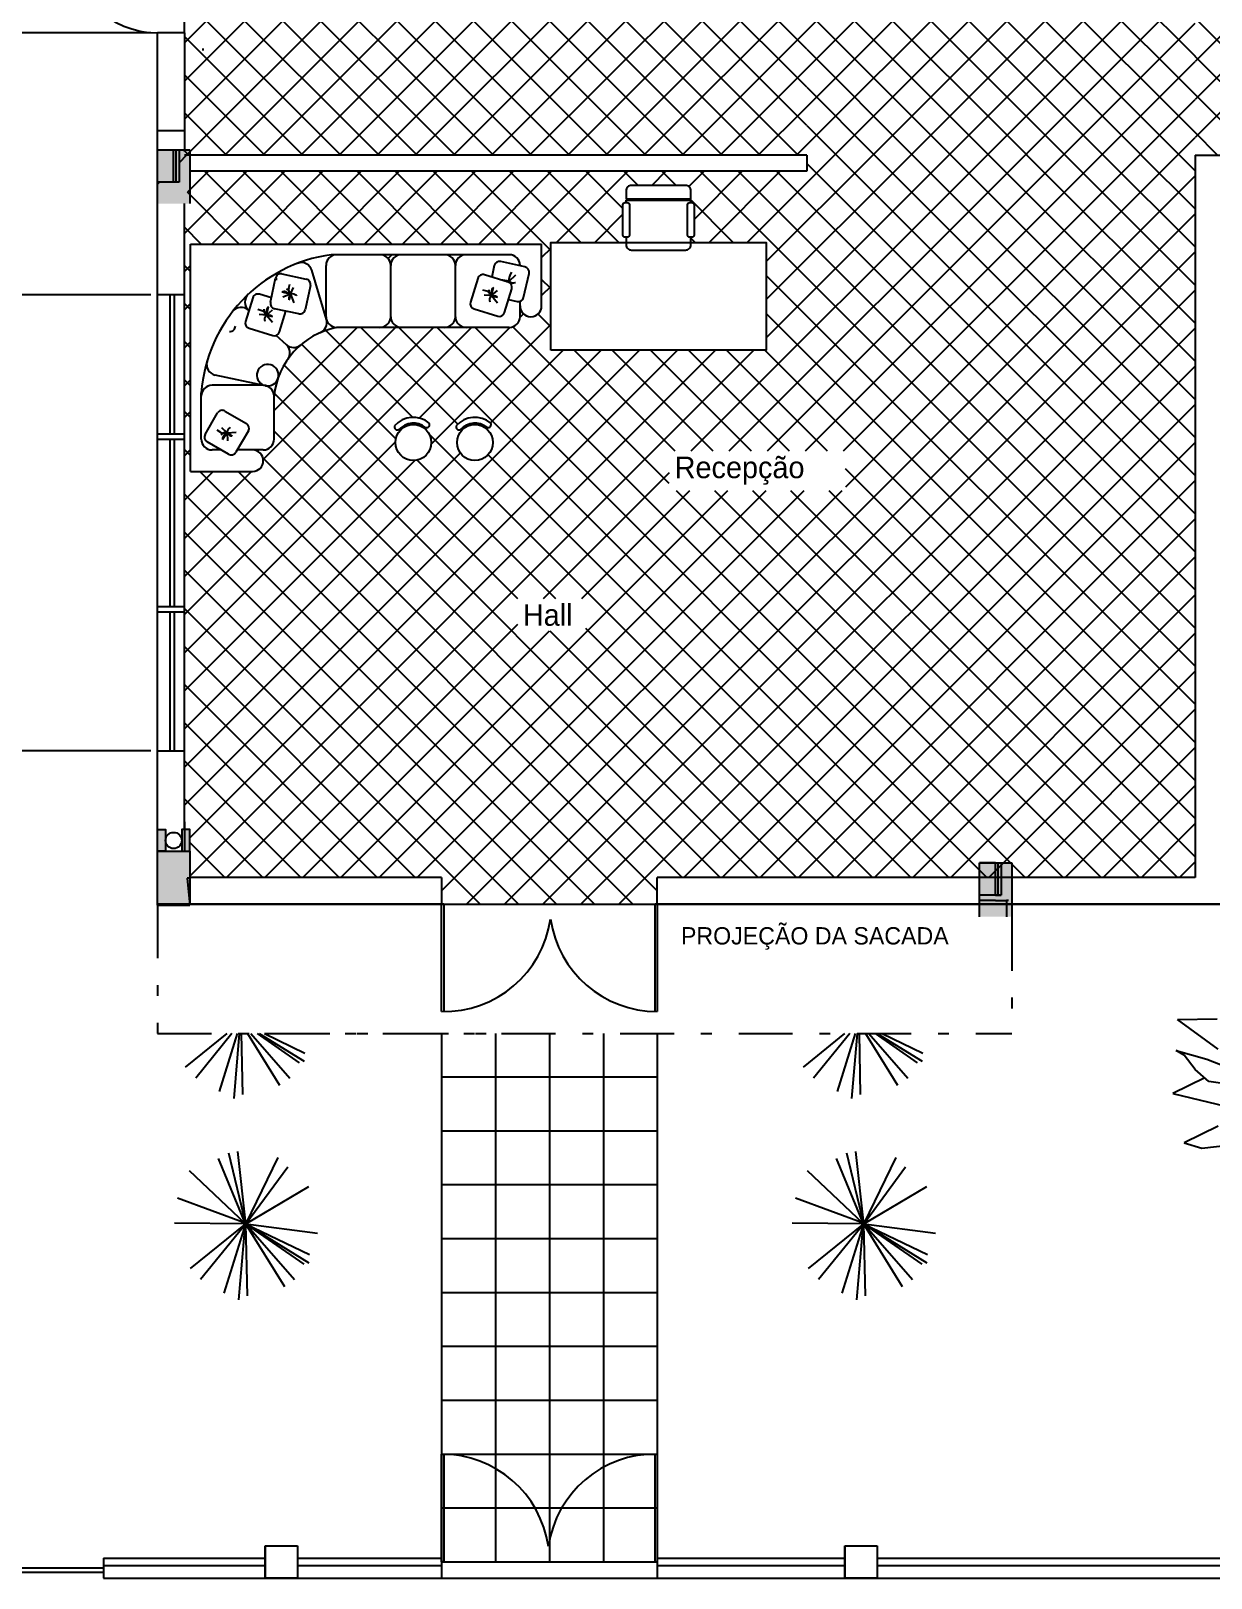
# Model space of a CAD drawing. Header units: millimetres. Extents: x 935 to 1399, y 512 to 900.
# Drawn here: x 1091.01 to 1101.96, y 833.62 to 847.97 of the extents above; entities that cross this region are included whole.
import ezdxf

# ---------------------------------------------------------------- set-up
doc = ezdxf.new("R2010")
doc.units = ezdxf.units.MM
doc.linetypes.add('ACAD_ISO02W100', pattern=[15, 12, -3])
doc.linetypes.add('DASHDOT', pattern=[1, 0.5, -0.25, 0, -0.25])
for name, color, linetype in [('MOBILIARIO', 4, 'Continuous'), ('MOBÍLIA', 1, 'Continuous'), ('projeçao', 7, 'ACAD_ISO02W100'), ('terrenos', 3, 'Continuous'), ('VEGETAÇÃO', 3, 'Continuous')]:
    doc.layers.add(name, color=color, linetype=linetype)
doc.dimstyles.get("Standard").update_dxf_attribs({"dimtxt": 0.18, "dimasz": 0.18, "dimexe": 0.18, "dimexo": 0.0625, "dimgap": 0.09, "dimtad": 0, "dimtih": 1, "dimtoh": 1, "dimdec": 4, "dimzin": 0, "dimdsep": 46, "dimtxsty": 'Standard', "dimcen": 0.09, "dimadec": 0, "dimazin": 0, "dimtfac": 1, "dimtdec": 4, "dimtofl": 0, "dimtmove": 0, "dimatfit": 3, "dimfxl": 0, "dimtolj": 1, "dimtzin": 0, "dimarcsym": 0})
pattern_1 = [(135, (1627.57, 526.6878), (-0.1767767, -0.1767767), []), (225, (1627.57, 526.6878), (0.1767767, -0.1767767), [])]

# ---------------------------------------------------------------- blocks, each defined once
blk = doc.blocks.new('M-1CADE')
for points in [[(0.3, 0.175), (0.3, 0.25, 0.414214), (0.25, 0.3), (-0.25, 0.3, 0.414214), (-0.3, 0.25), (-0.3, 0.175)], [(-0.3, -0.18), (-0.3, -0.25, 0.414214), (-0.25, -0.3), (0.25, -0.3, 0.414214), (0.3, -0.25), (0.3, -0.18)]]:
    blk.add_lwpolyline(points, format="xyb")
for points in [[(-0.3, 0.175), (0.3, 0.175)], [(-0.3, 0.14), (-0.3, 0.163), (0.3, 0.163), (0.3, 0.14)]]:
    blk.add_lwpolyline(points)
for points in [[(-0.33, -0.161), (-0.33, 0.121, -0.414214), (-0.311, 0.14), (-0.289, 0.14, -0.414214), (-0.27, 0.121), (-0.27, -0.161, -0.414214), (-0.289, -0.18), (-0.311, -0.18, -0.414214)], [(0.27, -0.161), (0.27, 0.121, -0.414214), (0.289, 0.14), (0.311, 0.14, -0.414214), (0.33, 0.121), (0.33, -0.161, -0.414214), (0.311, -0.18), (0.289, -0.18, -0.414214)]]:
    blk.add_lwpolyline(points, format="xyb", close=True)
blk = doc.blocks.new('*D86')
at = {"color": 0, "lineweight": -2, "transparency": 16777216}
for p, q in [((1092.125, 848.755), (1089.439, 848.755)), ((1089.619, 848.575), (1089.619, 848.135)), ((1092.125, 847.955), (1089.439, 847.955)), ((1089.619, 847.955), (1089.619, 847.775)), ((1089.619, 847.775), (1089.439, 847.775))]:
    blk.add_line(p, q, dxfattribs=at)
at = {"color": 0, "transparency": 16777216}
for points in [[(1089.589, 848.575), (1089.649, 848.575), (1089.619, 848.755)], [(1089.589, 848.135), (1089.649, 848.135), (1089.619, 847.955)]]:
    blk.add_solid(points, dxfattribs=at)
at = {"layer": 'Defpoints', "color": 0, "transparency": 16777216}
for p in [(1092.188, 848.755), (1089.619, 847.955), (1092.188, 847.955)]:
    blk.add_point(p, dxfattribs=at)
at = {"color": 0, "transparency": 16777216, "insert": (1088.959, 847.775), "char_height": 0.18, "attachment_point": 5}
blk.add_mtext('\\A1;0.8000', dxfattribs=at)
blk = doc.blocks.new('*D87')
at = {"color": 0, "lineweight": -2, "transparency": 16777216}
for p, q in [((1092.125, 847.955), (1089.439, 847.955)), ((1089.619, 847.775), (1089.619, 846.92)), ((1089.619, 845.705), (1089.619, 846.56)), ((1092.125, 845.525), (1089.439, 845.525))]:
    blk.add_line(p, q, dxfattribs=at)
at = {"color": 0, "transparency": 16777216}
for points in [[(1089.589, 847.775), (1089.649, 847.775), (1089.619, 847.955)], [(1089.589, 845.705), (1089.649, 845.705), (1089.619, 845.525)]]:
    blk.add_solid(points, dxfattribs=at)
at = {"layer": 'Defpoints', "color": 0, "transparency": 16777216}
for p in [(1092.188, 847.955), (1089.619, 845.525), (1092.188, 845.525)]:
    blk.add_point(p, dxfattribs=at)
at = {"color": 0, "transparency": 16777216, "insert": (1089.619, 846.74), "char_height": 0.18, "attachment_point": 5}
blk.add_mtext('\\A1;2.4303', dxfattribs=at)
blk = doc.blocks.new('*D88')
at = {"color": 0, "lineweight": -2, "transparency": 16777216}
for p, q in [((1092.125, 845.525), (1089.439, 845.525)), ((1089.619, 845.345), (1089.619, 843.591)), ((1089.619, 841.476), (1089.619, 843.231)), ((1092.125, 841.296), (1089.439, 841.296))]:
    blk.add_line(p, q, dxfattribs=at)
at = {"color": 0, "transparency": 16777216}
for points in [[(1089.589, 845.345), (1089.649, 845.345), (1089.619, 845.525)], [(1089.589, 841.476), (1089.649, 841.476), (1089.619, 841.296)]]:
    blk.add_solid(points, dxfattribs=at)
at = {"layer": 'Defpoints', "color": 0, "transparency": 16777216}
for p in [(1092.188, 845.525), (1089.619, 841.296), (1092.188, 841.296)]:
    blk.add_point(p, dxfattribs=at)
at = {"color": 0, "transparency": 16777216, "insert": (1089.619, 843.411), "char_height": 0.18, "attachment_point": 5}
blk.add_mtext('\\A1;4.2290', dxfattribs=at)

msp = doc.modelspace()

# ---------------------------------------------------------------- hatches: boundary and pattern name
h = msp.add_hatch()
h.set_pattern_fill('ANSI37', color=254, scale=2, angle=90, style=0)
h.set_pattern_definition(pattern_1)
h.paths.add_polyline_path([(1098.21053, 850.22187), (1094.49409, 850.22187, -0.41421356), (1093.69041, 849.4182), (1093.69041, 850.22187), (1093.33785, 850.22187, -0.41382362), (1092.53418, 849.41927), (1092.53418, 850.22187), (1092.48786, 850.22187), (1092.48786, 850.17187), (1092.48786, 849.97187), (1092.43786, 849.97187), (1092.43786, 849.02187), (1092.43786, 846.82187), (1098.21053, 846.82187)])
h = msp.add_hatch()
h.set_pattern_fill('ANSI37', color=254, scale=2, angle=90, style=0)
h.set_pattern_definition(pattern_1)
h.paths.add_polyline_path([(1101.81286, 848.82187), (1101.81286, 848.87187), (1101.31286, 848.87187), (1101.31286, 848.92187), (1100.66286, 848.92187), (1100.56286, 848.92187), (1100.56286, 848.87187), (1100.06286, 848.87187), (1100.06286, 849.17187), (1100.06286, 850.22187), (1098.21053, 850.22187), (1098.21053, 846.82187), (1101.81286, 846.82187)])
for points in [[(1092.18786, 846.87187), (1092.18786, 846.37187), (1092.48786, 846.37187), (1092.48786, 846.87187)], [(1092.18786, 846.87187), (1092.18786, 846.37187), (1092.48786, 846.37187), (1092.48786, 846.87187)], [(1092.18786, 839.86434), (1092.48786, 839.86434), (1092.48786, 840.36434), (1092.18786, 840.36434)], [(1092.18786, 839.86434), (1092.48786, 839.86434), (1092.48786, 840.36434), (1092.18786, 840.36434)], [(1092.18786, 840.36434), (1092.18786, 839.86434), (1092.48786, 839.86434), (1092.48786, 840.36434)], [(1092.18786, 839.86434), (1092.48786, 839.86434), (1092.48786, 840.36434), (1092.18786, 840.36434)], [(1099.81286, 840.2558), (1099.81286, 839.7558), (1100.11286, 839.7558), (1100.11286, 840.2558)]]:
    msp.add_hatch(color=256).paths.add_polyline_path(points)
h = msp.add_hatch(color=7)
h.paths.add_polyline_path([(1092.18786, 840.36434), (1092.26286, 840.36434), (1092.26286, 840.56434), (1092.18786, 840.56434)])
h.paths.add_polyline_path([(1092.41286, 840.36434), (1092.48786, 840.36434), (1092.48786, 840.56434), (1092.41286, 840.56434)])

# ---------------------------------------------------------------- linework, layer by layer
at = {"color": 254}
for p, q in [((1102.9237, 848.80187), (1101.81286, 847.69102)), ((1103.06208, 846.84187), (1101.81286, 848.0911)), ((1102.29091, 847.81552), (1101.81286, 847.33747)), ((1102.70853, 846.84187), (1101.81286, 847.73754)), ((1102.54623, 847.71728), (1101.81286, 846.98391)), ((1102.35498, 846.84187), (1101.81286, 847.38399)), ((1102.02142, 846.82187), (1101.81286, 847.03043)), ((1099.88304, 846.82187), (1097.13578, 844.0746)), ((1100.2366, 846.82187), (1097.48933, 844.0746)), ((1098.46883, 846.82187), (1097.65846, 846.01149)), ((1099.52949, 846.82187), (1097.83551, 845.12788)), ((1099.17594, 846.82187), (1097.83551, 845.48144)), ((1098.82238, 846.82187), (1097.83551, 845.83499)), ((1100.59015, 846.82187), (1097.84288, 844.0746)), ((1100.9437, 846.82187), (1098.19644, 844.0746)), ((1101.81286, 843.4949), (1098.48589, 846.82187)), ((1101.29726, 846.82187), (1098.54999, 844.0746)), ((1101.65081, 846.82187), (1098.56893, 843.73998)), ((1101.81286, 843.84845), (1098.83944, 846.82187)), ((1101.81286, 844.20201), (1099.193, 846.82187)), ((1101.81286, 844.55556), (1099.54655, 846.82187)), ((1101.81286, 844.90911), (1099.9001, 846.82187)), ((1101.81286, 845.26267), (1100.25366, 846.82187)), ((1101.81286, 845.61622), (1100.60721, 846.82187)), ((1101.81286, 845.96977), (1100.96076, 846.82187)), ((1101.81286, 846.32333), (1101.31432, 846.82187)), ((1101.81286, 846.67688), (1101.66787, 846.82187)), ((1093.01553, 846.67187), (1092.43786, 846.09419)), ((1092.66197, 846.67187), (1092.46695, 846.47684)), ((1093.30069, 845.99666), (1092.62548, 846.67187)), ((1093.36908, 846.67187), (1092.69387, 845.99666)), ((1093.65424, 845.99666), (1092.97904, 846.67187)), ((1093.72263, 846.67187), (1093.04743, 845.99666)), ((1094.0078, 845.99666), (1093.33259, 846.67187)), ((1094.07619, 846.67187), (1093.40098, 845.99666)), ((1094.36135, 845.99666), (1093.68614, 846.67187)), ((1094.42974, 846.67187), (1093.75453, 845.99666)), ((1094.7149, 845.99666), (1094.0397, 846.67187)), ((1094.78329, 846.67187), (1094.10809, 845.99666)), ((1095.06846, 845.99666), (1094.39325, 846.67187)), ((1095.13685, 846.67187), (1094.46164, 845.99666)), ((1095.42201, 845.99666), (1094.7468, 846.67187)), ((1095.4904, 846.67187), (1094.81519, 845.99666)), ((1101.81286, 846.63036), (1095.05436, 839.87187)), ((1095.83551, 845.93672), (1095.10036, 846.67187)), ((1095.84396, 846.67187), (1095.16875, 845.99666)), ((1096.11428, 846.01149), (1095.45391, 846.67187)), ((1096.19751, 846.67187), (1095.5223, 845.99666)), ((1096.46783, 846.01149), (1095.80746, 846.67187)), ((1096.55106, 846.67187), (1095.89069, 846.01149)), ((1096.50551, 846.32738), (1096.16102, 846.67187)), ((1096.64605, 846.54039), (1096.51457, 846.67187)), ((1096.90462, 846.67187), (1096.77313, 846.54039)), ((1096.9996, 846.54039), (1096.86812, 846.67187)), ((1097.25817, 846.67187), (1097.11618, 846.52988)), ((1097.61172, 846.67187), (1097.16551, 846.22565)), ((1101.81286, 842.08069), (1097.22168, 846.67187)), ((1097.96528, 846.67187), (1097.3049, 846.01149)), ((1101.81286, 842.43424), (1097.57523, 846.67187)), ((1101.81286, 842.78779), (1097.92878, 846.67187)), ((1092.94714, 845.99666), (1092.46695, 846.47684)), ((1097.5285, 846.01149), (1097.12495, 846.41504)), ((1101.81286, 846.27681), (1095.40792, 839.87187)), ((1096.50551, 846.27276), (1096.24424, 846.01149)), ((1092.59358, 845.99666), (1092.43786, 846.15239)), ((1095.83551, 845.95631), (1095.75144, 845.87225)), ((1101.81286, 845.92325), (1095.76147, 839.87187)), ((1092.49464, 845.74205), (1092.43786, 845.79883)), ((1092.49464, 845.79743), (1092.43786, 845.74064)), ((1095.83551, 845.58316), (1095.75144, 845.66723)), ((1095.83551, 845.60276), (1095.75144, 845.51869)), ((1092.49464, 845.38849), (1092.43786, 845.44528)), ((1092.49464, 845.44387), (1092.43786, 845.38709)), ((1101.81286, 845.5697), (1096.11502, 839.87187)), ((1095.58281, 845.35006), (1095.55135, 845.3186)), ((1095.83551, 845.22961), (1095.71744, 845.34767)), ((1095.10199, 845.2228), (1092.43786, 842.55866)), ((1094.74844, 845.2228), (1092.43786, 842.91221)), ((1094.39489, 845.2228), (1093.1691, 843.99701)), ((1094.04133, 845.2228), (1093.26964, 844.45111)), ((1094.55548, 844.38832), (1093.73836, 845.20544)), ((1094.9728, 844.32454), (1094.07455, 845.2228)), ((1095.45564, 845.22289), (1094.61496, 844.38221)), ((1095.83551, 845.24921), (1094.72724, 844.14093)), ((1096.93559, 843.77597), (1095.48349, 845.22807)), ((1092.49464, 845.03494), (1092.43786, 845.09173)), ((1092.49464, 845.09032), (1092.43786, 845.03353)), ((1094.3992, 844.19104), (1093.52389, 845.06635)), ((1096.65846, 845.01149), (1092.43786, 840.79089)), ((1096.3049, 845.01149), (1092.43786, 841.14445)), ((1097.36556, 845.01149), (1092.48786, 840.13379)), ((1097.01201, 845.01149), (1092.48786, 840.48734)), ((1097.71912, 845.01149), (1092.82949, 840.12187)), ((1095.53126, 842.70543), (1093.36263, 844.87406)), ((1095.95135, 845.01149), (1095.27774, 844.33788)), ((1096.99052, 844.0746), (1096.05362, 845.01149)), ((1097.34407, 844.0746), (1096.40717, 845.01149)), ((1097.69762, 844.0746), (1096.76073, 845.01149)), ((1098.05118, 844.0746), (1097.11428, 845.01149)), ((1098.40473, 844.0746), (1097.46783, 845.01149)), ((1092.49464, 844.68139), (1092.43786, 844.73817)), ((1092.49464, 844.73677), (1092.43786, 844.67998)), ((1101.81286, 844.86259), (1097.07213, 840.12187)), ((1097.76127, 840.12187), (1093.27251, 844.61063)), ((1092.49464, 844.38783), (1092.43786, 844.44462)), ((1092.49464, 844.44321), (1092.43786, 844.38643)), ((1101.81286, 844.50904), (1097.42568, 840.12187)), ((1094.39554, 844.16279), (1092.43786, 842.20511)), ((1097.40771, 840.12187), (1093.26964, 844.25994)), ((1092.49464, 844.03428), (1092.43786, 844.09107)), ((1092.49464, 844.08966), (1092.43786, 844.03287)), ((1094.99817, 844.05832), (1092.43786, 841.498)), ((1097.05416, 840.12187), (1093.16714, 844.00889)), ((1094.57636, 843.99005), (1092.43786, 841.85155)), ((1093.05875, 843.88666), (1092.43786, 843.26577)), ((1092.70519, 843.88666), (1092.43786, 843.61932)), ((1096.59705, 839.87187), (1092.58226, 843.88666)), ((1096.82421, 839.99827), (1092.93582, 843.88666)), ((1095.88481, 842.70543), (1094.59703, 843.99321)), ((1096.93559, 843.87442), (1095.7666, 842.70543)), ((1096.2435, 839.87187), (1092.43786, 843.67751)), ((1097.47622, 843.70793), (1093.89015, 840.12187)), ((1097.82977, 843.70793), (1094.2437, 840.12187)), ((1098.18332, 843.70793), (1094.59726, 840.12187)), ((1098.53688, 843.70793), (1094.82421, 839.99526)), ((1097.12266, 843.70793), (1096.12016, 842.70543)), ((1095.88995, 839.87187), (1092.43786, 843.32396)), ((1095.53639, 839.87187), (1092.43786, 842.97041)), ((1095.18284, 839.87187), (1092.43786, 842.61685)), ((1095.52773, 842.46656), (1093.18304, 840.12187)), ((1095.82016, 842.40543), (1093.5366, 840.12187)), ((1098.11482, 840.12187), (1095.83126, 842.40543)), ((1098.46838, 840.12187), (1096.16107, 842.42917)), ((1094.57929, 840.12187), (1092.43786, 842.2633)), ((1094.22573, 840.12187), (1092.43786, 841.90975)), ((1093.87218, 840.12187), (1092.43786, 841.55619)), ((1093.51863, 840.12187), (1092.43786, 841.20264)), ((1093.16507, 840.12187), (1092.43786, 840.84909)), ((1092.18786, 839.87187), (1108.18786, 839.87187)), ((1094.84421, 839.87187), (1096.82421, 839.87187)), ((1091.68786, 833.80687), (1091.68786, 833.62187)), ((1094.82421, 833.77187), (1094.82421, 833.62187)), ((1094.82421, 833.77187), (1094.82421, 833.62187)), ((1096.82421, 833.77187), (1096.82421, 833.62187)), ((1096.82421, 833.77187), (1096.82421, 833.62187))]:
    msp.add_line(p, q, dxfattribs=at)
at = {"color": 3}
for p, q in [((1092.43678, 848.73547), (1092.43678, 847.95547)), ((1092.45842, 846.82187), (1092.38786, 846.7513)), ((1092.43786, 846.85949), (1092.42548, 846.87187)), ((1092.48786, 846.87187), (1092.48786, 846.37144)), ((1092.20842, 846.57187), (1092.18786, 846.5513)), ((1096.64779, 846.41504), (1096.63601, 846.40326)), ((1096.78318, 846.40326), (1096.77139, 846.41504)), ((1097.00134, 846.41504), (1096.98956, 846.40326)), ((1097.17494, 846.01149), (1097.13551, 846.05093)), ((1094.36278, 845.8978), (1094.32759, 845.86261)), ((1092.30216, 845.52515), (1092.30216, 844.23261)), ((1092.34216, 845.52515), (1092.34216, 844.23261)), ((1093.75647, 845.29149), (1093.75637, 845.29139)), ((1093.15479, 844.68981), (1093.15164, 844.68666)), ((1092.30216, 844.18261), (1092.30216, 842.63261)), ((1092.34216, 844.18261), (1092.34216, 842.63261)), ((1092.30216, 842.58261), (1092.30216, 841.29615)), ((1092.34216, 842.58261), (1092.34216, 841.29615)), ((1101.81286, 840.2664), (1101.66832, 840.12187)), ((1094.82929, 839.87187), (1094.82421, 839.87695)), ((1096.82421, 839.87394), (1096.82213, 839.87187))]:
    msp.add_line(p, q, dxfattribs=at)
at = {"color": 6}
for p, q in [((1092.18786, 839.87187), (1092.18786, 847.95547)), ((1092.18786, 839.86434), (1092.18786, 847.95547)), ((1092.43786, 847.95547), (1092.18786, 847.95547)), ((1092.43786, 847.95547), (1092.43786, 846.85949)), ((1092.43786, 847.04528), (1092.18786, 847.04528)), ((1092.43786, 847.12398), (1092.43786, 846.87187)), ((1092.43786, 847.12398), (1092.43786, 846.87187)), ((1098.21053, 846.82187), (1092.43786, 846.82187)), ((1098.21053, 846.82187), (1098.21053, 846.67187)), ((1101.81286, 846.82187), (1101.81286, 840.12187)), ((1101.81286, 846.82187), (1102.06286, 846.82187)), ((1098.21053, 846.67187), (1092.48786, 846.67187)), ((1092.43786, 840.56434), (1092.43786, 846.37187)), ((1092.43786, 845.52515), (1092.18786, 845.52515)), ((1092.43786, 840.63793), (1092.43786, 845.08793)), ((1092.43786, 844.23261), (1092.18786, 844.23261)), ((1092.43786, 844.18261), (1092.18786, 844.18261)), ((1092.43786, 842.63261), (1092.18786, 842.63261)), ((1092.43786, 842.58261), (1092.18786, 842.58261)), ((1092.18786, 841.29615), (1092.43786, 841.29615)), ((1092.43786, 840.63793), (1092.43786, 840.36434)), ((1092.43786, 840.63793), (1092.43786, 840.36434)), ((1092.18786, 840.36434), (1092.48786, 840.36434)), ((1092.18786, 840.36434), (1092.48786, 840.36434)), ((1099.96286, 840.2558), (1099.81286, 840.2558)), ((1094.82421, 840.12187), (1092.48786, 840.12187)), ((1094.82421, 840.12187), (1094.82421, 839.87187)), ((1101.81286, 840.12187), (1096.82421, 840.12187)), ((1096.82421, 839.87187), (1096.82421, 840.12187)), ((1101.81286, 840.12187), (1100.26286, 840.12187)), ((1094.82421, 839.87187), (1092.18786, 839.87187)), ((1100.56286, 839.87187), (1096.82421, 839.87187)), ((1099.96286, 839.9058), (1100.06286, 839.9058)), ((1099.96286, 839.9058), (1100.06286, 839.9058)), ((1100.06286, 839.9058), (1100.06286, 839.7558)), ((1108.18786, 839.87187), (1100.11286, 839.87187)), ((1099.96286, 838.67187), (1100.11286, 838.67187))]:
    msp.add_line(p, q, dxfattribs=at)
at = {"color": 1}
for p, q in [((1092.61107, 847.79122), (1092.61107, 847.81122)), ((1093.28786, 845.6809), (1093.28786, 845.6809)), ((1093.28786, 845.6809), (1093.28786, 845.6609)), ((1094.82421, 838.87695), (1094.82421, 839.87695)), ((1094.82421, 839.87695), (1094.84421, 839.87695)), ((1094.82421, 839.87187), (1094.84421, 839.87187)), ((1094.84421, 839.87695), (1094.84421, 838.87695)), ((1096.80421, 838.87695), (1096.80421, 839.87695)), ((1096.80421, 839.87695), (1096.82421, 839.87695)), ((1096.80421, 839.87187), (1096.82421, 839.87187)), ((1096.82421, 839.87695), (1096.82421, 838.87695)), ((1100.08286, 839.9058), (1100.06286, 839.9058)), ((1094.82421, 833.77187), (1094.82421, 834.77187)), ((1094.84421, 834.77187), (1094.84421, 833.77187)), ((1096.80421, 833.77187), (1096.80421, 834.77187)), ((1096.82421, 834.77187), (1096.82421, 833.77187)), ((1098.56286, 833.62187), (1098.56286, 833.92187)), ((1094.84421, 833.77187), (1094.82421, 833.77187)), ((1096.82421, 833.77187), (1096.80421, 833.77187))]:
    msp.add_line(p, q, dxfattribs=at)
for p, q in [((1092.18786, 846.57187), (1092.18786, 846.87187)), ((1092.18786, 846.87187), (1092.38786, 846.87187)), ((1092.18786, 846.37187), (1092.18786, 846.87187)), ((1092.18786, 846.87187), (1092.48786, 846.87187)), ((1092.18786, 846.57187), (1092.18786, 846.87187)), ((1092.18786, 846.87187), (1092.38786, 846.87187)), ((1092.18786, 846.37187), (1092.18786, 846.87187)), ((1092.18786, 846.87187), (1092.48786, 846.87187)), ((1092.23786, 846.87187), (1092.48786, 846.87187)), ((1092.23786, 846.87187), (1092.48786, 846.87187)), ((1092.33786, 846.57187), (1092.33786, 846.87187)), ((1092.33786, 846.57187), (1092.33786, 846.87187)), ((1092.36286, 846.57187), (1092.36286, 846.87187)), ((1092.36286, 846.57187), (1092.36286, 846.87187)), ((1092.38786, 846.87187), (1092.38786, 846.57187)), ((1092.38786, 846.87187), (1092.38786, 846.7513)), ((1092.38786, 846.57187), (1092.18786, 846.57187)), ((1092.38786, 846.57187), (1092.18786, 846.57187)), ((1092.18786, 839.86434), (1092.18786, 840.36434)), ((1092.18786, 839.86434), (1092.18786, 840.36434)), ((1092.18786, 839.86434), (1092.18786, 840.36434)), ((1092.18786, 840.36434), (1092.48786, 840.36434)), ((1092.18786, 839.86434), (1092.18786, 840.36434)), ((1092.48786, 840.36434), (1092.48786, 840.33793)), ((1092.48786, 840.36434), (1092.48786, 840.33793)), ((1092.48786, 840.36434), (1092.48786, 839.86434)), ((1092.48786, 840.36434), (1092.48786, 840.33793)), ((1099.81286, 839.9558), (1099.81286, 840.2558)), ((1099.81286, 840.2558), (1100.01286, 840.2558)), ((1099.81286, 839.7558), (1099.81286, 840.2558)), ((1099.81286, 840.2558), (1100.11286, 840.2558)), ((1099.86286, 840.2558), (1100.11286, 840.2558)), ((1099.96286, 839.9558), (1099.96286, 840.2558)), ((1099.98786, 839.9558), (1099.98786, 840.2558)), ((1100.01286, 840.2558), (1100.01286, 839.9558)), ((1100.11286, 840.2558), (1100.11286, 839.7558)), ((1092.46286, 840.11434), (1092.48786, 839.86434)), ((1092.48786, 840.03793), (1092.48786, 839.86434)), ((1092.48786, 840.03793), (1092.48786, 839.86434)), ((1092.48786, 840.03793), (1092.48786, 839.86434)), ((1101.81286, 840.12187), (1101.81286, 840.12187)), ((1092.48786, 839.86434), (1092.18786, 839.86434)), ((1092.18786, 839.86434), (1092.48786, 839.86434)), ((1092.48786, 839.86434), (1092.18786, 839.86434)), ((1092.18786, 839.86434), (1092.48786, 839.86434)), ((1092.48786, 839.86434), (1092.18786, 839.86434)), ((1092.48786, 839.86434), (1092.18786, 839.86434)), ((1092.18786, 839.86434), (1092.48786, 839.86434)), ((1100.01286, 839.9558), (1099.81286, 839.9558)), ((1099.96286, 839.9058), (1099.81286, 839.9058)), ((1099.96286, 839.9558), (1100.01286, 839.9558)), ((1101.6488, 838.80403), (1102.01681, 838.81021)), ((1102.02848, 838.52866), (1101.6488, 838.80403)), ((1101.63714, 838.51603), (1101.92337, 838.43472)), ((1101.71302, 838.47222), (1101.63714, 838.51603)), ((1101.81236, 838.34078), (1101.71302, 838.47222)), ((1101.92337, 838.43472), (1102.26216, 838.30329)), ((1101.9408, 838.22816), (1101.81236, 838.34078)), ((1101.90216, 838.26204), (1101.60791, 838.11554)), ((1102.51326, 838.14686), (1101.9408, 838.22816)), ((1101.60791, 838.11554), (1102.18614, 837.97779)), ((1102.02848, 837.81518), (1101.71302, 837.65861)), ((1101.71302, 837.65861), (1101.87658, 837.60862)), ((1101.87658, 837.60862), (1102.25626, 837.65243))]:
    msp.add_line(p, q)
at = {"color": 253}
for p, q in [((1101.81286, 843.14135), (1098.21053, 846.74367)), ((1101.81286, 841.72713), (1097.83551, 845.70448)), ((1101.81286, 841.37358), (1097.83551, 845.35093)), ((1099.52904, 840.12187), (1094.4281, 845.2228)), ((1099.88259, 840.12187), (1094.78166, 845.2228)), ((1100.23614, 840.12187), (1095.13521, 845.2228)), ((1101.81286, 845.21615), (1096.46858, 839.87187)), ((1101.81286, 841.02003), (1097.82139, 845.01149)), ((1098.82193, 840.12187), (1094.70641, 844.23738)), ((1101.81286, 844.15549), (1097.77924, 840.12187)), ((1099.17548, 840.12187), (1095.2548, 844.04255)), ((1101.81286, 840.66647), (1098.56893, 843.9104)), ((1101.81286, 843.80193), (1098.13279, 840.12187)), ((1100.5897, 840.12187), (1097.00363, 843.70793)), ((1100.94325, 840.12187), (1097.35718, 843.70793)), ((1101.2968, 840.12187), (1097.71074, 843.70793)), ((1101.65036, 840.12187), (1098.06429, 843.70793)), ((1101.81286, 840.31292), (1098.41784, 843.70793)), ((1101.81286, 843.44838), (1098.48634, 840.12187)), ((1101.81286, 843.09483), (1098.8399, 840.12187)), ((1101.81286, 842.74127), (1099.19345, 840.12187)), ((1101.81286, 842.38772), (1099.547, 840.12187)), ((1101.81286, 842.03416), (1099.90056, 840.12187)), ((1101.81286, 841.68061), (1100.25411, 840.12187)), ((1101.81286, 841.32706), (1100.60766, 840.12187)), ((1101.81286, 840.9735), (1100.96122, 840.12187)), ((1101.81286, 840.61995), (1101.31477, 840.12187)), ((1092.81152, 840.12187), (1092.48786, 840.44553))]:
    msp.add_line(p, q, dxfattribs=at)
at = {"color": 6, "linetype": 'Continuous'}
for p, q in [((1094.41773, 845.8978), (1094.42213, 845.89341)), ((1093.3946, 845.54692), (1093.3873, 845.53962))]:
    msp.add_line(p, q, dxfattribs=at)
at = {"color": 6, "linetype": 'DASHDOT'}
for p, q in [((1092.18786, 839.87187), (1092.18786, 838.67187)), ((1100.11286, 839.7558), (1100.11286, 838.67187)), ((1092.18786, 838.67187), (1095.82421, 838.67187)), ((1093.17954, 838.67187), (1100.11286, 838.67187))]:
    msp.add_line(p, q, dxfattribs=at)
at = {"color": 7}
for p, q in [((1094.82421, 838.67187), (1094.82421, 833.77187)), ((1095.32421, 838.67187), (1095.32421, 833.77187)), ((1095.82421, 838.67187), (1095.82421, 833.77187)), ((1096.32421, 838.67187), (1096.32421, 833.77187)), ((1096.82421, 838.67187), (1096.82421, 833.77187)), ((1096.82421, 838.67187), (1096.82421, 833.77187)), ((1094.82421, 838.27187), (1096.82421, 838.27187)), ((1094.82421, 837.77187), (1096.82421, 837.77187)), ((1094.82421, 837.27187), (1096.82421, 837.27187)), ((1094.82421, 836.77187), (1096.82421, 836.77187)), ((1094.82421, 836.27187), (1096.82421, 836.27187)), ((1094.82421, 835.77187), (1096.82421, 835.77187)), ((1094.82421, 835.27187), (1096.82421, 835.27187)), ((1094.82421, 834.77187), (1096.82421, 834.77187)), ((1094.82421, 834.27187), (1096.82421, 834.27187)), ((1094.82421, 833.77187), (1096.82421, 833.77187))]:
    msp.add_line(p, q, dxfattribs=at)
at = {"color": 2}
for p, q in [((1086.21543, 833.71687), (1091.68786, 833.71687)), ((1086.21543, 833.67687), (1091.68786, 833.67687))]:
    msp.add_line(p, q, dxfattribs=at)
msp.add_lwpolyline([(1095.83551, 845.01149), (1095.83551, 846.01149), (1097.83551, 846.01149), (1097.83551, 845.01149)], close=True)
at = {"color": 3}
msp.add_lwpolyline([(1092.18786, 840.36434), (1092.18786, 840.56434), (1092.26286, 840.56434), (1092.26286, 840.36434)], close=True, dxfattribs=at)
msp.add_lwpolyline([(1092.48786, 840.36434), (1092.48786, 840.56434), (1092.41286, 840.56434), (1092.41286, 840.36434)], dxfattribs=at)
msp.add_circle((1092.33786, 840.46434), 0.075, dxfattribs=at)
at = {"color": 1}
for centre, radius, start, end in [((1092.18786, 848.75914), 0.80367, 180.261677, 270), ((1094.84421, 839.87695), 1.0002, 268.854237, 351.851103), ((1096.82421, 839.87695), 1, 188.150538, 270), ((1094.82421, 833.77187), 1, 8.150538, 90), ((1096.80421, 833.77187), 1.0002, 88.854237, 171.851103)]:
    msp.add_arc(centre, radius, start, end, dxfattribs=at)
at = {"layer": 'MOBILIARIO', "color": 1}
for p, q in [((1092.49464, 845.99666), (1095.75144, 845.99666)), ((1093.75144, 845.89031), (1093.75144, 845.89076)), ((1095.45144, 845.8978), (1093.79998, 845.8978)), ((1095.75144, 845.4228), (1095.75144, 845.99666)), ((1093.75526, 845.29543), (1093.61886, 845.75276)), ((1093.75144, 845.3228), (1093.75144, 845.7978)), ((1094.35144, 845.3228), (1094.35144, 845.7978)), ((1094.35144, 845.3228), (1094.35144, 845.7978)), ((1094.95144, 845.3228), (1094.95144, 845.7978)), ((1095.31279, 845.79716), (1095.2887, 845.69028)), ((1095.59693, 845.78438), (1095.37256, 845.83494)), ((1095.45584, 845.70158), (1095.47557, 845.73585)), ((1095.55144, 845.79463), (1095.55144, 845.7978)), ((1093.2356, 845.45622), (1093.28358, 845.68116)), ((1093.34291, 845.71963), (1093.56785, 845.67166)), ((1093.40611, 845.5867), (1093.41556, 845.62523)), ((1093.42053, 845.53097), (1093.44985, 845.59283)), ((1093.60632, 845.61233), (1093.55834, 845.38739)), ((1095.15911, 845.67786), (1095.09143, 845.45805)), ((1095.44143, 845.64326), (1095.22161, 845.71094)), ((1095.28606, 845.51817), (1095.30591, 845.59454)), ((1095.30591, 845.59454), (1095.30239, 845.59157)), ((1095.44946, 845.65188), (1095.37179, 845.66579)), ((1095.37179, 845.66579), (1095.37333, 845.66422)), ((1095.42353, 845.64877), (1095.44946, 845.65188)), ((1095.44946, 845.65188), (1095.43954, 845.64384)), ((1095.44946, 845.65188), (1095.44918, 845.67604)), ((1095.44946, 845.65188), (1095.51141, 845.7116)), ((1095.44946, 845.65188), (1095.44959, 845.63993)), ((1095.44946, 845.65188), (1095.45429, 845.64776)), ((1095.50674, 845.63997), (1095.50796, 845.6405)), ((1095.58416, 845.50024), (1095.63472, 845.72462)), ((1093.07216, 845.49774), (1093.00447, 845.27793)), ((1093.24431, 845.49705), (1093.13466, 845.53082)), ((1093.34416, 845.55084), (1093.34848, 845.55247)), ((1093.42053, 845.53097), (1093.34416, 845.55084)), ((1093.42053, 845.53097), (1093.35215, 845.50433)), ((1093.39235, 845.5483), (1093.42053, 845.53097)), ((1093.41823, 845.51627), (1093.40621, 845.47557)), ((1093.42053, 845.53097), (1093.40982, 845.5527)), ((1093.42053, 845.53097), (1093.41016, 845.50915)), ((1093.42053, 845.53097), (1093.42664, 845.53269)), ((1093.42053, 845.53097), (1093.4518, 845.45081)), ((1093.47754, 845.51782), (1093.47842, 845.51683)), ((1095.24442, 845.55791), (1095.20616, 845.56843)), ((1095.28606, 845.51817), (1095.21776, 845.5227)), ((1095.26978, 845.46198), (1095.27021, 845.46073)), ((1095.28606, 845.51817), (1095.2723, 845.5381)), ((1095.28606, 845.51817), (1095.28158, 845.51367)), ((1095.28466, 845.55122), (1095.28606, 845.51817)), ((1095.28606, 845.51817), (1095.34264, 845.5649)), ((1095.28606, 845.51817), (1095.31017, 845.5166)), ((1095.28606, 845.51817), (1095.34084, 845.45181)), ((1095.30001, 845.51301), (1095.34142, 845.50368)), ((1095.40682, 845.36094), (1095.4745, 845.58076)), ((1095.44368, 845.48064), (1095.52439, 845.46246)), ((1095.55144, 845.3228), (1095.55144, 845.46388)), ((1093.03583, 845.37978), (1093.03161, 845.38361)), ((1093.15746, 845.37779), (1093.11921, 845.38831)), ((1093.19911, 845.33805), (1093.1308, 845.34258)), ((1093.19911, 845.33805), (1093.18535, 845.35798)), ((1093.19911, 845.33805), (1093.19463, 845.33355)), ((1093.1977, 845.3711), (1093.19911, 845.33805)), ((1093.19911, 845.33805), (1093.21896, 845.41442)), ((1093.19911, 845.33805), (1093.25569, 845.38478)), ((1093.19911, 845.33805), (1093.22321, 845.33648)), ((1093.19911, 845.33805), (1093.25388, 845.27169)), ((1093.21306, 845.33289), (1093.25446, 845.32356)), ((1093.21896, 845.41442), (1093.21543, 845.41145)), ((1093.49901, 845.34892), (1093.27407, 845.39689)), ((1093.31986, 845.18082), (1093.37947, 845.37441)), ((1095.1245, 845.39555), (1095.34432, 845.32787)), ((1093.03755, 845.21543), (1093.25736, 845.14775)), ((1093.18282, 845.28185), (1093.18326, 845.2806)), ((1095.45144, 845.2228), (1093.85144, 845.2228)), ((1093.3846, 845.06243), (1093.28973, 845.14875)), ((1093.18976, 844.68239), (1092.72293, 844.78151)), ((1092.59464, 844.18666), (1092.59464, 844.61559)), ((1093.16964, 844.68666), (1092.69464, 844.68666)), ((1093.26964, 844.18666), (1093.26964, 844.58666)), ((1092.81418, 844.4476), (1093.01295, 844.33189)), ((1092.6301, 844.23077), (1092.74581, 844.42954)), ((1092.86383, 844.29577), (1092.86505, 844.2963)), ((1092.84694, 844.04669), (1092.64816, 844.1624)), ((1092.77611, 844.24938), (1092.74245, 844.27037)), ((1092.83357, 844.24571), (1092.78393, 844.29284)), ((1092.83357, 844.24571), (1092.79088, 844.17934)), ((1092.80832, 844.22433), (1092.83357, 844.24571)), ((1092.83357, 844.24571), (1092.80958, 844.24231)), ((1092.83357, 844.24571), (1092.83384, 844.25205)), ((1092.83357, 844.24571), (1092.91948, 844.25043)), ((1092.83357, 844.24571), (1092.85106, 844.22905)), ((1092.83357, 844.24571), (1092.83757, 844.17243)), ((1092.84681, 844.23895), (1092.88174, 844.21483)), ((1093.03101, 844.26353), (1092.9153, 844.06475)), ((1092.77828, 844.08666), (1092.69464, 844.08666)), ((1093.16964, 844.08666), (1092.92806, 844.08666)), ((1092.49464, 843.88666), (1093.06964, 843.88666))]:
    msp.add_line(p, q, dxfattribs=at)
at = {"layer": 'MOBILIARIO', "color": 7}
msp.add_line((1092.49346, 840.11434), (1092.46286, 840.11434), dxfattribs=at)
at = {"layer": 'MOBILIARIO', "color": 1}
for centre, radius, start, end in [((1093.98869, 844.51276), 1.39784, 97.75851, 175.781252), ((1093.85144, 845.7978), 0.1, 90, 180), ((1094.25144, 845.7978), 0.1, 0, 90), ((1094.45144, 845.7978), 0.1, 90, 180), ((1094.85144, 845.7978), 0.1, 0, 90), ((1095.05144, 845.7978), 0.1, 90, 180), ((1095.45144, 845.7978), 0.1, 0, 90), ((1093.52303, 845.72418), 0.1, 16.607065, 111.026165), ((1095.36156, 845.78617), 0.05, 77.301447, 167.301447), ((1095.58594, 845.73561), 0.05, 347.301447, 77.301447), ((1093.33248, 845.67073), 0.05, 77.960037, 167.960037), ((1093.55742, 845.62276), 0.05, 347.960037, 77.960037), ((1095.2069, 845.66315), 0.05, 72.886524, 162.886524), ((1095.33461, 845.55334), 0.05, 130.134581, 182.434882), ((1095.42671, 845.59547), 0.05, 342.886524, 72.886524), ((1095.49917, 845.67664), 0.05, 150.070275, 180.685752), ((1095.48675, 845.6858), 0.05, 229.527819, 293.572721), ((1093.09886, 845.45763), 0.1, 133.325614, 227.744713), ((1093.11994, 845.48303), 0.05, 72.886524, 162.886524), ((1093.2845, 845.44579), 0.05, 167.960037, 257.960037), ((1093.36616, 845.5057), 0.05, 58.411679, 110.71198), ((1093.37028, 845.53044), 0.05, 343.545114, 73.545114), ((1093.45467, 845.5748), 0.05, 166.225398, 206.232306), ((1093.45532, 845.48769), 0.05, 154.575732, 185.19121), ((1093.4402, 845.48456), 0.05, 41.688763, 105.733666), ((1095.13922, 845.44333), 0.05, 162.886524, 252.886524), ((1095.23116, 845.5097), 0.05, 34.614255, 74.621164), ((1095.31101, 845.56179), 0.05, 167.301447, 257.301447), ((1095.31701, 845.47838), 0.05, 135.112896, 199.157798), ((1095.30692, 845.4667), 0.05, 55.655352, 86.270829), ((1095.53538, 845.51123), 0.05, 257.301447, 347.301447), ((1092.96431, 845.30965), 0.1, 47.700495, 142.119594), ((1093.1442, 845.32958), 0.05, 34.614255, 74.621164), ((1093.22405, 845.38167), 0.05, 167.301447, 257.301447), ((1093.23005, 845.29826), 0.05, 135.112896, 199.157798), ((1093.24766, 845.37322), 0.05, 130.134581, 182.434882), ((1093.21996, 845.28658), 0.05, 55.655352, 86.270829), ((1093.50944, 845.39782), 0.05, 257.960037, 347.960037), ((1093.85144, 845.3228), 0.1, 180, 270), ((1094.25144, 845.3228), 0.1, 270, 0), ((1094.45144, 845.3228), 0.1, 180, 270), ((1094.85144, 845.3228), 0.1, 270, 0), ((1095.05144, 845.3228), 0.1, 180, 270), ((1095.35903, 845.37565), 0.05, 252.886524, 342.886524), ((1095.45144, 845.3228), 0.1, 270, 0), ((1095.65144, 845.4228), 0.1, 180, 0), ((1093.05226, 845.26321), 0.05, 162.886524, 252.886524), ((1093.27208, 845.19553), 0.05, 252.886524, 342.886524), ((1093.98869, 844.51276), 0.72284, 101.268902, 174.132087), ((1093.65943, 845.26685), 0.1, 293.587537, 16.607065), ((1093.45204, 845.1365), 0.1, 226.807786, 309.827315), ((1093.3173, 844.98846), 0.1, 324.680967, 47.700495), ((1092.7437, 844.87932), 0.1, 163.593922, 258.013022), ((1093.21053, 844.78021), 0.1, 258.013022, 249.602726), ((1092.69464, 844.58666), 0.1, 90, 180), ((1093.16964, 844.58666), 0.1, 0, 90), ((1092.78902, 844.40439), 0.05, 59.796071, 149.796071), ((1092.88379, 844.24993), 0.05, 113.524797, 177.569699), ((1092.9878, 844.28868), 0.05, 329.796071, 59.796071), ((1092.69464, 844.18666), 0.1, 180, 270), ((1092.67332, 844.20561), 0.05, 149.796071, 239.796071), ((1092.80257, 844.29181), 0.05, 238.061431, 278.06834), ((1092.81841, 844.1978), 0.05, 55.381148, 145.381148), ((1092.84062, 844.18617), 0.05, 130.247713, 182.548014), ((1092.88554, 844.26527), 0.05, 226.411766, 257.027243), ((1093.16964, 844.18666), 0.1, 270, 0), ((1092.87209, 844.08991), 0.05, 239.796071, 329.796071), ((1093.06964, 843.98666), 0.1, 270, 90)]:
    msp.add_arc(centre, radius, start, end, dxfattribs=at)
at = {"layer": 'MOBÍLIA'}
for p, q in [((1094.42741, 844.27491), (1094.43736, 844.26607)), ((1094.67481, 844.29505), (1094.66642, 844.28472)), ((1094.99873, 844.27491), (1095.00867, 844.26607)), ((1095.24612, 844.29505), (1095.23774, 844.28472))]:
    msp.add_line(p, q, dxfattribs=at)
for centre in [(1094.56164, 844.15565), (1095.13295, 844.15565)]:
    msp.add_circle(centre, 0.16625, dxfattribs=at)
for centre, radius, start, end in [((1092.86063, 845.23516), 0.05, 265.316046, 0), ((1094.41476, 844.30062), 0.02866, 159.923841, 296.198225), ((1094.56164, 844.15565), 0.23275, 50.928616, 138.379849), ((1094.56164, 844.15565), 0.17955, 50.928616, 138.379849), ((1094.68329, 844.32242), 0.02866, 252.791425, 29.065808), ((1094.98607, 844.30062), 0.02866, 159.923841, 296.198225), ((1095.13295, 844.15565), 0.23275, 50.928616, 138.379849), ((1095.13295, 844.15565), 0.17955, 50.928616, 138.379849), ((1095.2546, 844.32242), 0.02866, 252.791425, 29.065808)]:
    msp.add_arc(centre, radius, start, end, dxfattribs=at)
at = {"layer": 'projeçao', "color": 1, "linetype": 'Continuous'}
for p, q in [((1092.49464, 843.88666), (1092.49464, 845.99666)), ((1093.18786, 833.62187), (1093.18786, 833.92187)), ((1093.18786, 833.92187), (1093.18786, 833.62187)), ((1093.18786, 833.92187), (1093.48786, 833.92187)), ((1093.18786, 833.92187), (1093.18786, 833.62187)), ((1093.18786, 833.92187), (1093.18786, 833.62187)), ((1093.48786, 833.92187), (1093.48786, 833.62187)), ((1098.56286, 833.62187), (1098.56286, 833.92187)), ((1098.56286, 833.92187), (1098.56286, 833.62187)), ((1098.56286, 833.92187), (1098.86286, 833.92187)), ((1098.56286, 833.92187), (1098.56286, 833.62187)), ((1098.56286, 833.92187), (1098.56286, 833.62187)), ((1098.86286, 833.92187), (1098.86286, 833.62187)), ((1093.48786, 833.62187), (1093.18786, 833.62187)), ((1098.86286, 833.62187), (1098.56286, 833.62187))]:
    msp.add_line(p, q, dxfattribs=at)
at = {"layer": 'projeçao', "color": 3, "linetype": 'Continuous'}
for p, q in [((1091.68786, 833.80687), (1093.18786, 833.80687)), ((1091.68786, 833.73687), (1093.18786, 833.73687)), ((1093.48786, 833.80687), (1094.82421, 833.80687)), ((1093.48786, 833.73687), (1094.82421, 833.73687)), ((1096.82421, 833.80687), (1098.56286, 833.80687)), ((1096.82421, 833.73687), (1098.56286, 833.73687)), ((1098.86286, 833.80687), (1103.93786, 833.80687)), ((1098.86286, 833.73687), (1103.93786, 833.73687))]:
    msp.add_line(p, q, dxfattribs=at)
at = {"layer": 'terrenos', "color": 7}
for points in [[(1096.82421, 833.62187), (1114.68786, 833.62187), (1114.68786, 875.84655), (1104.07022, 876.60525), (1093.34417, 877.33332), (1085.56543, 877.41495), (1085.56543, 833.62187), (1086.21543, 833.62187)], [(1091.68786, 833.62187), (1094.82421, 833.62187)]]:
    msp.add_lwpolyline(points, dxfattribs=at)
at = {"layer": 'VEGETAÇÃO', "color": 253}
for p, q in [((1092.83025, 838.67187), (1092.44599, 838.36202)), ((1092.8783, 838.67187), (1092.54247, 838.25953)), ((1092.92754, 838.67187), (1092.75957, 838.13401)), ((1092.94721, 838.67187), (1092.89516, 838.07101)), ((1092.96342, 838.67187), (1092.9754, 838.10862)), ((1093.02394, 838.67187), (1093.31996, 838.19457)), ((1093.05363, 838.67187), (1093.41543, 838.25953)), ((1093.11268, 838.67187), (1093.50151, 838.40091)), ((1093.13124, 838.67187), (1093.54772, 838.41581)), ((1093.17954, 838.67187), (1093.55457, 838.49054)), ((1098.56246, 838.67187), (1098.1782, 838.36202)), ((1098.61051, 838.67187), (1098.27468, 838.25953)), ((1098.65975, 838.67187), (1098.49178, 838.13401)), ((1098.67942, 838.67187), (1098.62737, 838.07101)), ((1098.69563, 838.67187), (1098.70761, 838.10862)), ((1098.75615, 838.67187), (1099.05217, 838.19457)), ((1098.78584, 838.67187), (1099.14764, 838.25953)), ((1098.8449, 838.67187), (1099.23372, 838.40091)), ((1098.86346, 838.67187), (1099.27993, 838.41581)), ((1098.91175, 838.67187), (1099.28679, 838.49054)), ((1093.00765, 836.90699), (1092.84972, 837.56409)), ((1093.00765, 836.90699), (1092.93351, 837.57996)), ((1098.73986, 836.90699), (1098.58193, 837.56409)), ((1098.73986, 836.90699), (1098.66572, 837.57996)), ((1093.00613, 836.90894), (1092.75399, 837.51354)), ((1093.00765, 836.90699), (1093.39599, 837.43753)), ((1093.01146, 836.90943), (1093.30829, 837.52209)), ((1098.73834, 836.90894), (1098.4862, 837.51354)), ((1098.73986, 836.90699), (1099.1282, 837.43753)), ((1098.74367, 836.90943), (1099.0405, 837.52209)), ((1093.00613, 836.90894), (1092.48636, 837.39829)), ((1093.00613, 836.90894), (1092.48636, 837.39829)), ((1098.73834, 836.90894), (1098.21857, 837.39829)), ((1098.73834, 836.90894), (1098.21857, 837.39829)), ((1093.01146, 836.90943), (1092.37311, 837.14702)), ((1093.00765, 836.90699), (1093.59318, 837.25519)), ((1098.74367, 836.90943), (1098.10533, 837.14702)), ((1098.73986, 836.90699), (1099.3254, 837.25519)), ((1093.00478, 836.90674), (1092.34467, 836.91456)), ((1093.00613, 836.90894), (1092.49095, 836.49351)), ((1093.00765, 836.90699), (1092.58742, 836.39102)), ((1093.00478, 836.90674), (1092.80452, 836.26551)), ((1093.00232, 836.92066), (1092.94011, 836.20251)), ((1093.00478, 836.90674), (1093.00613, 836.90894)), ((1093.00478, 836.90674), (1093.00765, 836.90699)), ((1093.00478, 836.90674), (1093.36491, 836.32607)), ((1093.00613, 836.90894), (1093.01146, 836.90943)), ((1093.00613, 836.90894), (1093.02035, 836.24012)), ((1093.00613, 836.90894), (1093.54646, 836.53241)), ((1093.00613, 836.90894), (1093.59953, 836.62203)), ((1093.00765, 836.90699), (1093.46038, 836.39102)), ((1093.00765, 836.90699), (1093.67139, 836.82128)), ((1093.00765, 836.90699), (1093.00765, 836.90699)), ((1093.00765, 836.90699), (1093.59268, 836.5473)), ((1098.73699, 836.90674), (1098.07689, 836.91456)), ((1098.73834, 836.90894), (1098.22316, 836.49351)), ((1098.73986, 836.90699), (1098.31963, 836.39102)), ((1098.73699, 836.90674), (1098.53673, 836.26551)), ((1098.73453, 836.92066), (1098.67232, 836.20251)), ((1098.73699, 836.90674), (1098.73834, 836.90894)), ((1098.73699, 836.90674), (1098.73986, 836.90699)), ((1098.73699, 836.90674), (1099.09712, 836.32607)), ((1098.73834, 836.90894), (1098.74367, 836.90943)), ((1098.73834, 836.90894), (1098.75256, 836.24012)), ((1098.73834, 836.90894), (1099.27867, 836.53241)), ((1098.73834, 836.90894), (1099.33174, 836.62203)), ((1098.73986, 836.90699), (1099.1926, 836.39102)), ((1098.73986, 836.90699), (1099.4036, 836.82128)), ((1098.73986, 836.90699), (1098.73986, 836.90699)), ((1098.73986, 836.90699), (1099.32489, 836.5473))]:
    msp.add_line(p, q, dxfattribs=at)
at = {"layer": 'VEGETAÇÃO', "color": 7}
msp.add_lwpolyline([(1091.68786, 833.62187), (1114.68786, 833.62187), (1114.68786, 875.84655), (1104.07022, 876.60525), (1093.34417, 877.33332), (1085.56543, 877.41495), (1085.56543, 833.62187), (1086.21543, 833.62187)], dxfattribs=at)
at = {"layer": 'VEGETAÇÃO', "color": 253}
for centre in [(1093.00478, 836.90674), (1098.73699, 836.90674)]:
    msp.add_circle(centre, 0.01413, dxfattribs=at)

# ---------------------------------------------------------------- block references
msp.add_blockref('M-1CADE', (1096.83551, 846.24039))

# ---------------------------------------------------------------- texts
at = {"attachment_point": 1}
for s, insert, char_height, width in [('Recepção', (1096.98559, 844.0246), 0.2, 3.8469), ('Hall', (1095.57773, 842.65543), 0.2, 3.8469), ('PROJEÇÃO DA SACADA', (1097.04397, 839.65975), 0.1606944, 3.0909)]:
    msp.add_mtext(s, dxfattribs=dict(at, insert=insert, char_height=char_height, width=width))

# ---------------------------------------------------------------- dimensions: what is measured, and where the dimension line sits
at = {"color": 254}
dim = msp.add_linear_dim(base=(1089.61907, 847.95547), p1=(1092.18786, 848.75547), p2=(1092.18786, 847.95547), angle=90, dimstyle='Standard', dxfattribs=at)
dim.commit()
dim.dimension.update_dxf_attribs({"geometry": '*D86', "text_midpoint": (1088.95907, 847.77547)})
for base, p1, p2, picture, middle in [((1089.61907, 845.52515), (1092.18786, 847.95547), (1092.18786, 845.52515), '*D87', (1089.61907, 846.74031)), ((1089.61907, 841.29615), (1092.18786, 845.52515), (1092.18786, 841.29615), '*D88', (1089.61907, 843.41065))]:
    dim = msp.add_linear_dim(base=base, p1=p1, p2=p2, angle=90, dimstyle='Standard', override={"dimtmove": 1}, dxfattribs=at)
    dim.commit()
    dim.dimension.update_dxf_attribs({"geometry": picture, "text_midpoint": middle})

doc.saveas('drawing.dxf')
